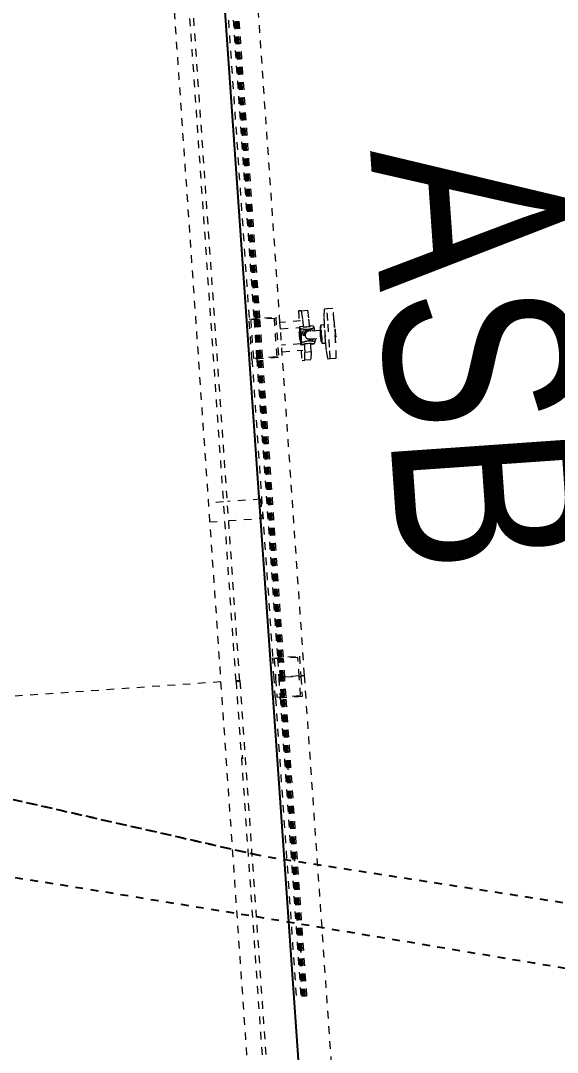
# Model space of a CAD drawing. Header units: millimetres. Extents: x 50357 to 985146, y 723188 to 1803594.
# Drawn here: x 832098.32 to 832105.35, y 820162.03 to 820175.54 of the extents above; entities that cross this region are included whole.
import ezdxf
from ezdxf.xclip import XClip

# ---------------------------------------------------------------- set-up
doc = ezdxf.new("R2010")
doc.units = ezdxf.units.MM
doc.header["$LTSCALE"] = 3
doc.header["$MEASUREMENT"] = 0
for name, pattern in [('DASHED2', [0.375, 0.25, -0.125]), ('Member Hidden', [4.5, 2.5, -2]), ('x-baseplan$0$DGN Style 2', [1.94727e-06, 0, -1.94727e-06])]:
    doc.linetypes.add(name, pattern=pattern)
for name, color, linetype in [('-Section line', 7, 'Continuous'), ('00_Xref', 7, 'Continuous'), ('UAJ-00XREF', 7, 'Continuous')]:
    doc.layers.add(name, color=color, linetype=linetype)
doc.layers.add('A-DETL-MBND', color=5, linetype='Continuous', lineweight=13)
for name, color, linetype, lineweight, true_color in [('A-FLOR-HRAL', 7, 'Continuous', 13, 0x6e6e6e), ('A-GENM', 7, 'Continuous', 13, 0x6e6e6e), ('A-MASS', 7, 'Continuous', 13, 0x6e6e6e), ('ADS280__', 7, 'Continuous', 13, 0x6e6e6e), ('ADS280_B', 7, 'Member Hidden', 13, 0x6e6e6e), ('ADS280_BSteel', 7, 'Continuous', 13, 0x6e6e6e)]:
    doc.layers.add(name, color=color, linetype=linetype, lineweight=lineweight, true_color=true_color)
doc.layers.add('x-baseplan$0$AR-ROAD_AR_BS_MI_', color=7, linetype='Continuous', true_color=0x6d6d6d)
doc.styles.add('Style-Arial', font='arial.ttf', dxfattribs={"width": 0.8, "height": 5})

# ---------------------------------------------------------------- blocks, each defined once
blk = doc.blocks.new('x-baseplan')
blk.add_lwpolyline([(834550.55, 818213.81), (834557.171, 818119.106), (834549.739, 818118.586), (834547.98, 818143.75), (834547.581, 818143.722), (834547.541, 818144.296), (834539.964, 818143.766), (834540.021, 818142.96), (834532.454, 818142.451), (834523.973, 818144.32), (834526.254, 818154.672), (834539.411, 818151.675), (834539.646, 818148.322), (834547.222, 818148.851), (834547.183, 818149.408), (834547.582, 818149.436), (834542.996, 818215.041), (834543.221, 818215.057), (834550.326, 818213.794), (834550.55, 818213.81)])
at = {"layer": 'x-baseplan$0$AR-ROAD_AR_BS_MI_', "linetype": 'x-baseplan$0$DGN Style 2', "flags": 128}
for points in [[(834532.49, 818174.86), (834545.292, 818171.3), (834553.397, 818169.464)], [(834545.641, 818171.221), (834553.397, 818169.464), (834561.667, 818168.187)]]:
    blk.add_lwpolyline(points, dxfattribs=at)
at = {"layer": 'x-baseplan$0$AR-ROAD_AR_BS_MI_', "linetype": 'x-baseplan$0$DGN Style 2'}
blk.add_open_spline([(834538.535, 818171.346), (834540.562, 818170.897), (834542.488, 818170.49), (834544.409, 818170.051), (834548.912, 818169.401), (834553.779, 818168.607), (834558.641, 818167.776), (834562.324, 818167.306), (834564.62, 818166.967), (834567.293, 818166.654), (834569.14, 818166.468), (834571.076, 818166.28), (834572.642, 818166.119), (834572.73, 818166.11)], degree=3, knots=[0, 0, 0, 0, 0.085908, 0.176337, 0.176337, 0.493305, 0.617997, 0.617997, 0.825815, 0.825815, 0.859067, 0.992071, 1, 1, 1, 1], dxfattribs=at)
blk = doc.blocks.new('Railing - End-Caps_0070CER10-01A-V9-BRIDGE DECK LEVEL')
at = {"layer": 'A-FLOR-HRAL'}
for p, q in [((-39, 0), (-39, 0)), ((39, 0), (40, 0)), ((-37, -2), (-39, -2)), ((-7, -2), (-37, -2)), ((37, -2), (11, -2)), ((40, -2), (37, -2))]:
    blk.add_line(p, q, dxfattribs=at)
blk = doc.blocks.new('Railing - End-Caps_0070CER10-01A-1332043-BRIDGE DECK LEVEL')
at = {"layer": 'A-FLOR-HRAL'}
for p, q in [((-39, 0), (-38, 0)), ((-38, -2), (-39, -2))]:
    blk.add_line(p, q, dxfattribs=at)
blk = doc.blocks.new('Railing - Sabco_Joint-1451159-BRIDGE DECK LEVEL')
at = {"layer": 'A-FLOR-HRAL'}
for p, q in [((-9, 1), (-8, 1)), ((-9, 1), (-9, 0)), ((-8, 1), (-2, 1)), ((-8, 0), (-8, 1)), ((-1, 0), (-1, 1)), ((1, 1), (8, 1)), ((1, 1), (1, 0)), ((8, 1), (9, 1)), ((8, 1), (8, 0)), ((9, 1), (9, 0)), ((-8, 0), (-9, 0)), ((-2, 0), (-8, 0)), ((8, 0), (1, 0)), ((9, 0), (8, 0))]:
    blk.add_line(p, q, dxfattribs=at)
blk = doc.blocks.new('A')
at = {"layer": 'A-DETL-MBND', "color": 8, "linetype": 'DASHED2', "ltscale": 5}
blk.add_line((834553093, 818170798), (834553097, 818170748), dxfattribs=at)
at = {"layer": 'A-FLOR-HRAL', "color": 8, "linetype": 'DASHED2', "ltscale": 5}
for p, q in [((834553014, 818171762), (834550418, 818208885)), ((834553063, 818171765), (834550468, 818208888)), ((834552972, 818180422), (834553246, 818176512)), ((834553265, 818176513), (834552991, 818180424)), ((834553267, 818176513), (834552994, 818180424)), ((834553275, 818176514), (834553001, 818180424)), ((834553276, 818176514), (834553003, 818180424)), ((834553277, 818176514), (834553004, 818180424)), ((834553283, 818176514), (834553010, 818180425)), ((834553284, 818176515), (834553011, 818180425)), ((834553285, 818176515), (834553012, 818180425)), ((834553286, 818176515), (834553013, 818180425)), ((834553293, 818176515), (834553019, 818180426)), ((834553294, 818176515), (834553020, 818180426)), ((834553295, 818176515), (834553022, 818180426)), ((834553303, 818176516), (834553029, 818180426)), ((834553305, 818176516), (834553032, 818180426)), ((834553324, 818176517), (834553051, 818180428)), ((834553247, 818176497), (834553281, 818175998)), ((834553300, 818175999), (834553266, 818176498)), ((834553303, 818176000), (834553268, 818176498)), ((834553311, 818176000), (834553276, 818176499)), ((834553312, 818176000), (834553277, 818176499)), ((834553313, 818176000), (834553278, 818176499)), ((834553319, 818176001), (834553284, 818176499)), ((834553320, 818176001), (834553285, 818176500)), ((834553321, 818176001), (834553286, 818176500)), ((834553322, 818176001), (834553287, 818176500)), ((834553328, 818176001), (834553294, 818176500)), ((834553329, 818176001), (834553295, 818176500)), ((834553331, 818176002), (834553296, 818176500)), ((834553339, 818176002), (834553304, 818176501)), ((834553341, 818176002), (834553306, 818176501)), ((834553360, 818176004), (834553325, 818176502)), ((834553282, 818175983), (834553556, 818172073)), ((834553575, 818172074), (834553302, 818175984)), ((834553577, 818172074), (834553304, 818175985)), ((834553585, 818172075), (834553312, 818175985)), ((834553586, 818172075), (834553313, 818175985)), ((834553587, 818172075), (834553314, 818175985)), ((834553594, 818172075), (834553320, 818175986)), ((834553595, 818172075), (834553321, 818175986)), ((834553596, 818172075), (834553322, 818175986)), ((834553597, 818172075), (834553323, 818175986)), ((834553603, 818172076), (834553330, 818175986)), ((834553604, 818172076), (834553331, 818175986)), ((834553605, 818172076), (834553332, 818175987)), ((834553613, 818172077), (834553340, 818175987)), ((834553615, 818172077), (834553342, 818175987)), ((834553634, 818172078), (834553361, 818175989)), ((834553557, 818172058), (834553574, 818171806)), ((834553594, 818171807), (834553576, 818172059)), ((834553596, 818171807), (834553578, 818172059)), ((834553603, 818171810), (834553586, 818172060)), ((834553605, 818171808), (834553587, 818172060)), ((834553606, 818171808), (834553588, 818172060)), ((834553612, 818171808), (834553595, 818172060)), ((834553613, 818171808), (834553596, 818172060)), ((834553614, 818171808), (834553597, 818172060)), ((834553615, 818171808), (834553598, 818172061)), ((834553622, 818171809), (834553604, 818172061)), ((834553623, 818171809), (834553605, 818172061)), ((834553624, 818171809), (834553606, 818172061)), ((834553632, 818171810), (834553614, 818172062)), ((834553634, 818171810), (834553616, 818172062)), ((834553653, 818171811), (834553635, 818172063)), ((834553063, 818171773), (834553013, 818171769)), ((834553013, 818171769), (834553013, 818171763)), ((834553014, 818171762), (834553063, 818171765)), ((834553014, 818171762), (834555086, 818142116)), ((834553063, 818171773), (834553063, 818171766)), ((834553063, 818171765), (834555139, 818142070)), ((834553572, 818171808), (834553590, 818171559)), ((834553572, 818171808), (834553574, 818171808)), ((834553595, 818171807), (834553577, 818171806)), ((834553609, 818171560), (834553592, 818171803)), ((834553611, 818171560), (834553594, 818171803)), ((834553603, 818171808), (834553596, 818171807)), ((834553619, 818171561), (834553602, 818171803)), ((834553603, 818171810), (834553604, 818171810)), ((834553620, 818171561), (834553603, 818171810)), ((834553621, 818171561), (834553604, 818171810)), ((834553606, 818171808), (834553605, 818171808)), ((834553612, 818171808), (834553606, 818171808)), ((834553628, 818171561), (834553610, 818171808)), ((834553628, 818171561), (834553610, 818171808)), ((834553613, 818171808), (834553612, 818171808)), ((834553614, 818171808), (834553613, 818171808)), ((834553631, 818171562), (834553613, 818171808)), ((834553631, 818171562), (834553613, 818171808)), ((834553615, 818171808), (834553614, 818171808)), ((834553622, 818171809), (834553615, 818171808)), ((834553637, 818171562), (834553620, 818171809)), ((834553638, 818171562), (834553621, 818171809)), ((834553623, 818171809), (834553622, 818171809)), ((834553639, 818171562), (834553622, 818171807)), ((834553632, 818171810), (834553624, 818171809)), ((834553647, 818171563), (834553630, 818171807)), ((834553651, 818171811), (834553632, 818171810)), ((834553649, 818171563), (834553632, 818171808)), ((834553668, 818171564), (834553651, 818171811)), ((834553591, 818171544), (834553864, 818167633)), ((834553883, 818167635), (834553610, 818171545)), ((834553886, 818167635), (834553612, 818171545)), ((834553893, 818167635), (834553620, 818171546)), ((834553895, 818167635), (834553621, 818171546)), ((834553896, 818167636), (834553622, 818171546)), ((834553902, 818167636), (834553629, 818171546)), ((834553902, 818167636), (834553629, 818171546)), ((834553905, 818167636), (834553632, 818171547)), ((834553905, 818167636), (834553632, 818171547)), ((834553911, 818167637), (834553638, 818171547)), ((834553912, 818167637), (834553639, 818171547)), ((834553914, 818167637), (834553640, 818171547)), ((834553921, 818167637), (834553648, 818171548)), ((834553924, 818167637), (834553650, 818171548)), ((834553943, 818167639), (834553669, 818171549))]:
    blk.add_line(p, q, dxfattribs=at)
at = {"layer": 'A-FLOR-HRAL', "color": 8, "linetype": 'DASHED2', "ltscale": 5, "flags": 128}
for points in [[(834553577, 818171806), (834553576, 818171806), (834553576, 818171806), (834553575, 818171806), (834553575, 818171806), (834553575, 818171806), (834553574, 818171806)], [(834553596, 818171807), (834553595, 818171807), (834553595, 818171807), (834553594, 818171807), (834553594, 818171807), (834553594, 818171807), (834553594, 818171807)], [(834553624, 818171809), (834553624, 818171809), (834553623, 818171809), (834553623, 818171809), (834553623, 818171809), (834553623, 818171809), (834553623, 818171809), (834553623, 818171809)], [(834553634, 818171810), (834553634, 818171810), (834553634, 818171810), (834553633, 818171810), (834553633, 818171810), (834553632, 818171810), (834553632, 818171810)], [(834553653, 818171811), (834553653, 818171811), (834553653, 818171811), (834553652, 818171811), (834553652, 818171811), (834553651, 818171811), (834553651, 818171811)]]:
    blk.add_lwpolyline(points, dxfattribs=at)
at = {"layer": 'A-GENM', "color": 8, "linetype": 'DASHED2', "ltscale": 5}
for p, q in [((834553866, 818176615), (834553831, 818176613)), ((834553866, 818176615), (834553946, 818176621)), ((834553884, 818176511), (834553866, 818176615)), ((834553946, 818176621), (834553963, 818176516)), ((834554165, 818176636), (834554162, 818176529)), ((834554198, 818176639), (834554165, 818176636)), ((834554277, 818176644), (834554198, 818176639)), ((834554237, 818176140), (834554213, 818176489)), ((834554293, 818176495), (834554317, 818176146)), ((834553841, 818176343), (834553838, 818176337)), ((834553842, 818176396), (834553842, 818176387)), ((834553847, 818176343), (834553842, 818176343)), ((834553886, 818176409), (834553843, 818176406)), ((834553887, 818176408), (834553844, 818176405)), ((834553856, 818176382), (834553844, 818176405)), ((834553845, 818176347), (834553846, 818176340)), ((834553892, 818176399), (834553887, 818176408)), ((834553958, 818176356), (834553954, 818176356)), ((834554019, 818176418), (834553976, 818176415)), ((834554019, 818176417), (834553976, 818176414)), ((834553976, 818176414), (834553981, 818176405)), ((834554019, 818176417), (834554032, 818176395)), ((834554121, 818176425), (834554112, 818176400)), ((834554120, 818176362), (834554117, 818176356)), ((834554125, 818176363), (834554120, 818176362)), ((834554164, 818176429), (834554121, 818176426)), ((834554177, 818176356), (834554173, 818176356)), ((834554307, 818176375), (834554305, 818176375)), ((834554311, 818176370), (834554307, 818176375)), ((834553845, 818176239), (834553849, 818176233)), ((834553849, 818176233), (834553854, 818176234)), ((834553853, 818176237), (834553853, 818176229)), ((834553856, 818176190), (834553857, 818176181)), ((834553860, 818176172), (834553869, 818176196)), ((834553903, 818176175), (834553860, 818176172)), ((834553860, 818176171), (834553902, 818176174)), ((834553903, 818176175), (834553907, 818176185)), ((834553962, 818176236), (834553966, 818176236)), ((834553992, 818176180), (834554035, 818176183)), ((834553996, 818176191), (834553993, 818176181)), ((834554035, 818176184), (834553993, 818176181)), ((834554045, 818176208), (834554035, 818176184)), ((834554124, 818176259), (834554128, 818176253)), ((834554125, 818176214), (834554137, 818176191)), ((834554128, 818176253), (834554133, 818176253)), ((834554138, 818176190), (834554181, 818176193)), ((834554179, 818176266), (834554183, 818176267)), ((834554315, 818176266), (834554318, 818176272)), ((834553911, 818175967), (834553914, 818176074)), ((834553914, 818176074), (834553994, 818176080)), ((834553994, 818176080), (834553991, 818175972)), ((834554193, 818176092), (834554211, 818175988)), ((834553877, 818175964), (834553911, 818175967)), ((834553991, 818175972), (834553911, 818175967)), ((834554211, 818175988), (834554243, 818175990)), ((834554243, 818175990), (834554323, 818175996))]:
    blk.add_line(p, q, dxfattribs=at)
at = {"layer": 'A-GENM', "color": 8, "linetype": 'DASHED2', "ltscale": 5, "flags": 128}
for points in [[(834553981, 818176405), (834553960, 818176403), (834553937, 818176401), (834553913, 818176400), (834553892, 818176399)], [(834553907, 818176185), (834553928, 818176187), (834553951, 818176188), (834553974, 818176190), (834553996, 818176191)]]:
    blk.add_lwpolyline(points, dxfattribs=at)
at = {"layer": 'A-GENM', "color": 8, "linetype": 'DASHED2', "ltscale": 5}
for centre, major_axis, ratio, start_param, end_param in [((834553842, 818176463), (10, -150), 0.031758, 3.141593, 4.594379), ((834554208, 818176489), (-10, 150), 0.031758, 4.712389, 6.283185), ((834554288, 818176494), (-10, 150), 0.031758, 4.712389, 6.283185), ((834553897, 818176292), (16, -230), 0.031758, 2.058146, 2.827099), ((834553976, 818176297), (16, -230), 0.031758, 2.057168, 2.827099), ((834554180, 818176311), (-16, 230), 0.031758, 0.336403, 1.061059), ((834554305, 818176320), (-8, 118), 0.031758, 3.141593, 6.419948), ((834553842, 818176288), (-3.4, 48.8), 0.031758, 4.712389, 7.853982), ((834553851, 818176288), (-8, 118), 0.031758, 6.146423, 7.478118), ((834553845, 818176288), (-3.8, 54.9), 0.031758, 4.712389, 7.02559), ((834553845, 818176288), (-3.8, 54.9), 0.031758, 0.823303, 0.962388), ((834553845, 818176288), (-3.8, 54.9), 0.031758, 1.016033, 1.279559), ((834553850, 818176288), (-3.8, 54.9), 0.031758, 4.712389, 6.956384), ((834553851, 818176288), (-3.2, 45.6), 0.031758, 4.712389, 6.544985), ((834553957, 818176296), (-5.9, 84.8), 0.999496, 0.359433, 2.782159), ((834553894, 818176291), (-8, 118), 0.031758, 6.146423, 6.39036), ((834553958, 818176296), (-4.4, 63.2), 0.999496, 0, 3.141593), ((834553958, 818176296), (-4.2, 59.9), 0.999496, 0, 3.141593), ((834553962, 818176296), (-4.2, 59.9), 0.999496, 0, 3.141593), ((834553965, 818176296), (-3.5, 49.9), 0.999496, 0.897598, 0.963763), ((834553958, 818176296), (-4.4, 63.2), 0.999496, 5.626964, 6.283185), ((834553962, 818176296), (-4.2, 59.9), 0.999496, 5.718936, 6.283185), ((834553984, 818176298), (-8, 118), 0.031758, 6.146423, 6.549085), ((834553957, 818176296), (-5.9, 84.8), 0.999496, 5.342383, 5.923752), ((834554027, 818176301), (-8, 118), 0.031758, 6.146423, 6.39036), ((834554120, 818176307), (-3.4, 48.8), 0.031758, 4.712389, 7.853982), ((834554124, 818176308), (-3.8, 54.9), 0.031758, 4.712389, 7.02559), ((834554120, 818176307), (-3.4, 48.8), 0.031758, 1.570796, 4.712389), ((834554124, 818176308), (-3.8, 54.9), 0.031758, 0.823303, 0.962388), ((834554124, 818176308), (-3.8, 54.9), 0.031758, 1.016033, 1.279559), ((834554130, 818176308), (-8, 118), 0.031758, 3.00483, 6.419948), ((834554129, 818176308), (-3.8, 54.9), 0.031758, 4.712389, 6.956384), ((834554199, 818176313), (-5.9, 84.8), 0.999496, 0.948258, 1.00321), ((834554124, 818176308), (-3.8, 54.9), 0.031758, 2.249607, 4.712389), ((834554130, 818176308), (-3.2, 45.6), 0.031758, 5.032404, 6.544985), ((834554130, 818176308), (-3.2, 45.6), 0.031758, 4.712389, 4.974188), ((834554129, 818176308), (-3.8, 54.9), 0.031758, 2.468394, 4.712389), ((834554130, 818176308), (-3.2, 45.6), 0.031758, 2.879793, 4.712389), ((834554173, 818176311), (-8, 118), 0.031758, 3.141593, 6.419948), ((834554178, 818176311), (-3.2, 45.6), 0.031758, 6.021386, 6.283185), ((834554178, 818176311), (-3.2, 45.6), 0.031758, 5.759587, 6.001353), ((834554178, 818176311), (-3.2, 45.6), 0.031758, 5.497787, 5.736198), ((834554178, 818176311), (-3.2, 45.6), 0.031758, 5.235988, 5.483134), ((834554178, 818176311), (-3.2, 45.6), 0.031758, 4.712389, 5.22709), ((834554178, 818176311), (-3.2, 45.6), 0.031758, 4.454881, 4.712389), ((834554311, 818176321), (-3.8, 54.9), 0.031758, 4.712389, 6.956384), ((834554314, 818176321), (-3.4, 48.8), 0.031758, 4.712389, 7.3785), ((834554311, 818176321), (-3.8, 54.9), 0.031758, 2.468394, 4.712389), ((834554314, 818176321), (-3.4, 48.8), 0.031758, 1.927043, 4.712389), ((834553842, 818176288), (-3.4, 48.8), 0.031758, 1.570796, 4.712389), ((834553845, 818176288), (-3.8, 54.9), 0.031758, 2.249607, 4.712389), ((834553845, 818176288), (-3.8, 54.9), 0.031758, 2.019595, 2.179204), ((834553851, 818176288), (-8, 118), 0.031758, 1.94666, 3.278355), ((834553850, 818176288), (-3.8, 54.9), 0.031758, 2.468394, 4.712389), ((834553851, 818176288), (-3.2, 45.6), 0.031758, 2.879793, 4.712389), ((834553894, 818176291), (-8, 118), 0.031758, 3.034418, 3.278355), ((834553897, 818176292), (16, -230), 0.031758, 0.336403, 1.083905), ((834553965, 818176296), (-3.5, 49.9), 0.999496, 2.692794, 2.78631), ((834553958, 818176296), (-4.4, 63.2), 0.999496, 3.141593, 3.791297), ((834553962, 818176296), (-4.2, 59.9), 0.999496, 3.141593, 3.699786), ((834553976, 818176297), (16, -230), 0.031758, 0.336403, 1.084871), ((834553984, 818176298), (-8, 118), 0.031758, 2.843119, 3.278355), ((834553957, 818176296), (-5.9, 84.8), 0.999496, 3.501026, 4.080109), ((834554027, 818176301), (-8, 118), 0.031758, 3.034418, 3.278355), ((834554124, 818176308), (-3.8, 54.9), 0.031758, 2.019595, 2.179204), ((834554199, 818176313), (-5.9, 84.8), 0.999496, 2.138395, 2.193349), ((834554178, 818176311), (-3.2, 45.6), 0.031758, 4.197688, 4.45059), ((834554178, 818176311), (-3.2, 45.6), 0.031758, 3.941644, 4.18879), ((834554178, 818176311), (-3.2, 45.6), 0.031758, 3.68858, 3.926991), ((834554178, 818176311), (-3.2, 45.6), 0.031758, 3.444889, 3.665191), ((834554178, 818176311), (-3.2, 45.6), 0.031758, 3.141593, 3.403392), ((834554180, 818176311), (-16, 230), 0.031758, 2.080911, 2.827099), ((834553866, 818176114), (10, -150), 0.031758, 4.830399, 6.283185), ((834554232, 818176140), (-10, 150), 0.031758, 3.141593, 4.712389), ((834554312, 818176145), (-10, 150), 0.031758, 3.141593, 4.712389)]:
    blk.add_ellipse(centre, major_axis=major_axis, ratio=ratio, start_param=start_param, end_param=end_param, dxfattribs=at)
for points, knots in [([(834553870, 818176233), (834553870, 818176234), (834553870, 818176236), (834553870, 818176238), (834553870, 818176241), (834553870, 818176242), (834553870, 818176244), (834553870, 818176246), (834553870, 818176248), (834553870, 818176250), (834553870, 818176253), (834553870, 818176255), (834553870, 818176257), (834553870, 818176258), (834553870, 818176259), (834553870, 818176260), (834553870, 818176262), (834553870, 818176264), (834553870, 818176267), (834553870, 818176270), (834553870, 818176273), (834553870, 818176275), (834553870, 818176276), (834553870, 818176278), (834553869, 818176280), (834553869, 818176283), (834553869, 818176286), (834553869, 818176290), (834553869, 818176293), (834553868, 818176297), (834553868, 818176300), (834553868, 818176302), (834553868, 818176303), (834553868, 818176305), (834553867, 818176306), (834553867, 818176309), (834553867, 818176313), (834553866, 818176316), (834553866, 818176318), (834553866, 818176319), (834553866, 818176321), (834553866, 818176322), (834553866, 818176323), (834553865, 818176324), (834553865, 818176326), (834553865, 818176329), (834553864, 818176332), (834553864, 818176334), (834553864, 818176335), (834553864, 818176337), (834553863, 818176339), (834553863, 818176341), (834553863, 818176344), (834553862, 818176347), (834553862, 818176352), (834553861, 818176358), (834553859, 818176366), (834553858, 818176374), (834553857, 818176380), (834553856, 818176382)], [0.2686936, 0.2686936, 0.2686936, 0.2686936, 0.2833333, 0.3, 0.3166667, 0.325, 0.3333333, 0.3416667, 0.35, 0.3666667, 0.3833333, 0.3916667, 0.3958333, 0.4, 0.4041667, 0.4083333, 0.4166667, 0.425, 0.4333333, 0.45, 0.4583333, 0.4625, 0.4666667, 0.4708333, 0.475, 0.4833333, 0.4916667, 0.5, 0.5083333, 0.5166667, 0.525, 0.5291667, 0.5333333, 0.5375, 0.5416667, 0.55, 0.5666667, 0.575, 0.5833333, 0.5916667, 0.5958333, 0.6, 0.6041667, 0.6083333, 0.6166667, 0.6333333, 0.65, 0.6583333, 0.6666667, 0.675, 0.6833333, 0.7, 0.7166667, 0.7333333, 0.7666667, 0.8, 0.8666667, 0.9333333, 1, 1, 1, 1]), ([(834553880, 818176378), (834553882, 818176378), (834553886, 818176377), (834553892, 818176377), (834553899, 818176376), (834553906, 818176375), (834553913, 818176374), (834553919, 818176373), (834553922, 818176373)], [0.4054361, 0.4054361, 0.4054361, 0.4054361, 0.5, 0.6, 0.7, 0.8, 0.9, 1, 1, 1, 1]), ([(834553922, 818176373), (834553925, 818176373), (834553929, 818176373), (834553934, 818176374), (834553937, 818176374), (834553941, 818176374), (834553946, 818176374), (834553950, 818176374), (834553952, 818176375)], [0, 0, 0, 0, 0.333333, 0.416667, 0.5, 0.666667, 0.833333, 1, 1, 1, 1]), ([(834553952, 818176375), (834553954, 818176375), (834553957, 818176375), (834553962, 818176375), (834553967, 818176376), (834553970, 818176376), (834553975, 818176377), (834553978, 818176377), (834553981, 818176377)], [0, 0, 0, 0, 0.166667, 0.333333, 0.5, 0.583333, 0.666667, 1, 1, 1, 1]), ([(834553981, 818176377), (834553984, 818176378), (834553988, 818176379), (834553994, 818176381), (834554000, 818176383), (834554005, 818176384), (834554010, 818176386), (834554016, 818176388), (834554023, 818176391), (834554029, 818176394), (834554032, 818176395)], [0, 0, 0, 0, 0.1, 0.2, 0.3, 0.4, 0.5, 0.6, 0.8, 1, 1, 1, 1]), ([(834554032, 818176395), (834554032, 818176392), (834554033, 818176386), (834554035, 818176378), (834554036, 818176370), (834554037, 818176364), (834554038, 818176360), (834554038, 818176356), (834554039, 818176354), (834554039, 818176352), (834554039, 818176352)], [0, 0, 0, 0, 0.0666667, 0.1333333, 0.2, 0.2333333, 0.2666667, 0.2833333, 0.3, 0.307938, 0.307938, 0.307938, 0.307938]), ([(834554112, 818176400), (834554111, 818176398), (834554111, 818176392), (834554111, 818176383), (834554111, 818176375), (834554111, 818176369), (834554111, 818176365), (834554111, 818176361), (834554111, 818176358), (834554111, 818176356), (834554111, 818176354), (834554111, 818176352), (834554111, 818176351), (834554111, 818176349), (834554111, 818176346), (834554111, 818176343), (834554111, 818176341), (834554111, 818176340), (834554111, 818176339), (834554111, 818176338), (834554111, 818176337), (834554111, 818176335), (834554111, 818176333), (834554111, 818176330), (834554111, 818176326), (834554111, 818176323), (834554111, 818176322), (834554111, 818176320), (834554111, 818176319), (834554111, 818176317), (834554112, 818176314), (834554112, 818176310), (834554112, 818176307), (834554112, 818176303), (834554113, 818176300), (834554113, 818176297), (834554113, 818176295), (834554113, 818176293), (834554113, 818176292), (834554113, 818176290), (834554114, 818176287), (834554114, 818176284), (834554114, 818176281), (834554115, 818176279), (834554115, 818176277), (834554115, 818176276), (834554115, 818176275), (834554115, 818176274), (834554115, 818176272), (834554116, 818176270), (834554116, 818176267), (834554116, 818176265), (834554117, 818176263), (834554117, 818176261), (834554117, 818176260), (834554117, 818176258), (834554118, 818176255), (834554118, 818176253), (834554119, 818176249), (834554119, 818176245), (834554120, 818176238), (834554122, 818176231), (834554123, 818176222), (834554124, 818176217), (834554125, 818176214)], [0, 0, 0, 0, 0.066667, 0.133333, 0.2, 0.233333, 0.266667, 0.283333, 0.3, 0.316667, 0.325, 0.333333, 0.341667, 0.35, 0.366667, 0.383333, 0.391667, 0.395833, 0.4, 0.404167, 0.408333, 0.416667, 0.425, 0.433333, 0.45, 0.458333, 0.4625, 0.466667, 0.470833, 0.475, 0.483333, 0.491667, 0.5, 0.508333, 0.516667, 0.525, 0.529167, 0.533333, 0.5375, 0.541667, 0.55, 0.566667, 0.575, 0.583333, 0.591667, 0.595833, 0.6, 0.604167, 0.608333, 0.616667, 0.633333, 0.65, 0.658333, 0.666667, 0.675, 0.683333, 0.7, 0.716667, 0.733333, 0.766667, 0.8, 0.866667, 0.933333, 1, 1, 1, 1]), ([(834553869, 818176196), (834553869, 818176199), (834553870, 818176205), (834553870, 818176213), (834553870, 818176221), (834553870, 818176227), (834553870, 818176231), (834553870, 818176233)], [0, 0, 0, 0, 0.0666667, 0.1333333, 0.2, 0.2333333, 0.2666667, 0.2666667, 0.2666667, 0.2666667]), ([(834553933, 818176214), (834553930, 818176214), (834553925, 818176213), (834553917, 818176211), (834553910, 818176209), (834553904, 818176207), (834553898, 818176205), (834553890, 818176203), (834553880, 818176200), (834553873, 818176197), (834553869, 818176196)], [0, 0, 0, 0, 0.1, 0.2, 0.3, 0.4, 0.5, 0.6, 0.8, 1, 1, 1, 1]), ([(834553963, 818176217), (834553961, 818176217), (834553957, 818176217), (834553952, 818176216), (834553948, 818176216), (834553945, 818176216), (834553940, 818176215), (834553936, 818176215), (834553933, 818176214)], [0, 0, 0, 0, 0.166667, 0.333333, 0.5, 0.583333, 0.666667, 1, 1, 1, 1]), ([(834553992, 818176219), (834553989, 818176219), (834553986, 818176218), (834553981, 818176218), (834553978, 818176218), (834553973, 818176218), (834553968, 818176218), (834553965, 818176217), (834553963, 818176217)], [0, 0, 0, 0, 0.333333, 0.416667, 0.5, 0.666667, 0.833333, 1, 1, 1, 1]), ([(834554045, 818176208), (834554042, 818176209), (834554036, 818176211), (834554028, 818176212), (834554022, 818176214), (834554017, 818176215), (834554012, 818176216), (834554006, 818176217), (834553999, 818176218), (834553995, 818176218), (834553992, 818176219)], [0, 0, 0, 0, 0.2, 0.4, 0.5, 0.6, 0.7, 0.8, 0.9, 1, 1, 1, 1]), ([(834554046, 818176252), (834554046, 818176251), (834554046, 818176250), (834554046, 818176248), (834554046, 818176244), (834554046, 818176240), (834554046, 818176233), (834554045, 818176225), (834554045, 818176217), (834554045, 818176211), (834554045, 818176208)], [0.6920213, 0.6920213, 0.6920213, 0.6920213, 0.7, 0.7166667, 0.7333333, 0.7666667, 0.8, 0.8666667, 0.9333333, 1, 1, 1, 1])]:
    blk.add_open_spline(points, degree=3, knots=knots, dxfattribs=at)
blk.add_open_spline([(834553856, 818176382), (834553860, 818176382), (834553868, 818176380), (834553876, 818176379), (834553880, 818176378)], degree=3, dxfattribs=at)
at = {"layer": 'ADS280__', "color": 8, "linetype": 'DASHED2', "ltscale": 5}
for p, q in [((834550219, 818208865), (834552814, 818171755)), ((834552814, 818171755), (834546729, 818171330)), ((834552812, 818171755), (834554727, 818144372))]:
    blk.add_line(p, q, dxfattribs=at)
at = {"layer": 'ADS280_B', "color": 8, "linetype": 'DASHED2', "ltscale": 5}
for p, q in [((834553857, 818176482), (834553587, 818176463)), ((834553593, 818176378), (834553587, 818176463)), ((834553593, 818176378), (834553843, 818176396)), ((834554111, 818176357), (834553962, 818176346)), ((834554128, 818176358), (834554125, 818176358)), ((834553858, 818176181), (834553608, 818176164)), ((834553969, 818176247), (834554118, 818176257)), ((834554132, 818176258), (834554135, 818176258)), ((834553614, 818176079), (834553884, 818176098)), ((834553335, 818174147), (834552899, 818174117)), ((834553335, 818174147), (834553353, 818173898)), ((834552849, 818174113), (834552650, 818174099)), ((834552916, 818173867), (834553353, 818173898)), ((834552667, 818173850), (834552867, 818173864))]:
    blk.add_line(p, q, dxfattribs=at)
for start_param, end_param in [(0.96531, 1.763431), (0.523599, 0.937825), (0, 0.473234), (1.832596, 2.617994), (2.668358, 2.733873), (2.787241, 3.141593)]:
    blk.add_ellipse((834553965, 818176296), major_axis=(-3.5, 49.9), ratio=0.999496, start_param=start_param, end_param=end_param, dxfattribs=at)
at = {"layer": 'ADS280_BSteel', "color": 8, "linetype": 'DASHED2', "ltscale": 5}
for p, q in [((834553587, 818176463), (834552973, 818185257)), ((834552910, 818180418), (834553183, 818176507)), ((834553183, 818176507), (834553532, 818176532)), ((834553220, 818175979), (834553183, 818176507)), ((834553513, 818176515), (834553204, 818176494)), ((834553204, 818176494), (834553239, 818175995)), ((834553548, 818176017), (834553513, 818176515)), ((834553532, 818176532), (834553569, 818176003)), ((834553910, 818171840), (834553593, 818176378)), ((834553569, 818176003), (834553220, 818175979)), ((834553220, 818175979), (834553493, 818172068)), ((834553239, 818175995), (834553548, 818176017)), ((834553493, 818172068), (834553843, 818172093)), ((834553512, 818171798), (834553493, 818172068)), ((834553824, 818172076), (834553514, 818172055)), ((834553514, 818172055), (834553532, 818171800)), ((834553842, 818171821), (834553824, 818172076)), ((834553843, 818172093), (834553861, 818171823)), ((834553530, 818171540), (834553512, 818171798)), ((834553532, 818171800), (834553549, 818171556)), ((834553651, 818171821), (834553841, 818171835)), ((834553841, 818171835), (834553651, 818171821)), ((834553861, 818171823), (834553842, 818171821)), ((834553859, 818171578), (834553842, 818171821)), ((834553861, 818171836), (834553910, 818171840)), ((834553910, 818171840), (834553861, 818171836)), ((834553861, 818171823), (834553880, 818171564)), ((834555438, 818149991), (834553910, 818171840)), ((834553549, 818171556), (834553859, 818171578)), ((834553880, 818171564), (834553530, 818171540)), ((834553530, 818171540), (834553804, 818167629))]:
    blk.add_line(p, q, dxfattribs=at)
at = {"color": 8, "linetype": 'DASHED2', "rotation": 3.998705136005524}
for name, p in [('Railing - End-Caps_0070CER10-01A-1332043-BRIDGE DECK LEVEL', (834553612, 818171813)), ('Railing - Sabco_Joint-1451159-BRIDGE DECK LEVEL', (834553695, 818170614)), ('Railing - Sabco_Joint-1451159-BRIDGE DECK LEVEL', (834553779, 818169417)), ('Railing - Sabco_Joint-1451159-BRIDGE DECK LEVEL', (834553863, 818168220))]:
    blk.add_blockref(name, p, dxfattribs=at)
at = {"color": 8, "linetype": 'DASHED2', "extrusion": (0, 0, -1), "zscale": -1, "rotation": 356.0012948639943}
blk.add_blockref('Railing - End-Caps_0070CER10-01A-V9-BRIDGE DECK LEVEL', (-834553614, 818171808), dxfattribs=at)
blk = doc.blocks.new('3A35X-MAGP-P-LD-00-0')
at = {"layer": 'A-MASS', "color": 8, "lineweight": -3}
blk.add_blockref('A', (0, 0), dxfattribs=at)

msp = doc.modelspace()

# ---------------------------------------------------------------- block references
at = {"layer": '00_Xref'}
ref = msp.add_blockref('x-baseplan', (-2451.8823, 1995.1308), dxfattribs=at)
XClip(ref).set_block_clipping_path([(834202.5721001658, 818417.7772892595), (834906.8000387838, 818467.0082229956), (834956.1800785905, 817760.6473843332), (834251.9521399725, 817711.4164505971)])

# ---------------------------------------------------------------- next in the draw order: block references
at = {"layer": 'UAJ-00XREF', "ltscale": 0.5, "xscale": 0.0009999999999999998, "yscale": 0.0009999999999999998, "zscale": 0.0009999999999999998, "rotation": 359.9752874263863}
msp.add_blockref('3A35X-MAGP-P-LD-00-0', (-2804.6854, 2355.157, -0.0001), dxfattribs=at)

# ---------------------------------------------------------------- next in the draw order: texts
at = {"layer": '-Section line', "style": 'Style-Arial', "width": 0.8}
msp.add_text('ASB', height=2.5, rotation=273.99891, dxfattribs=at).set_placement((832102.8953, 820173.837))

doc.saveas('drawing.dxf')
